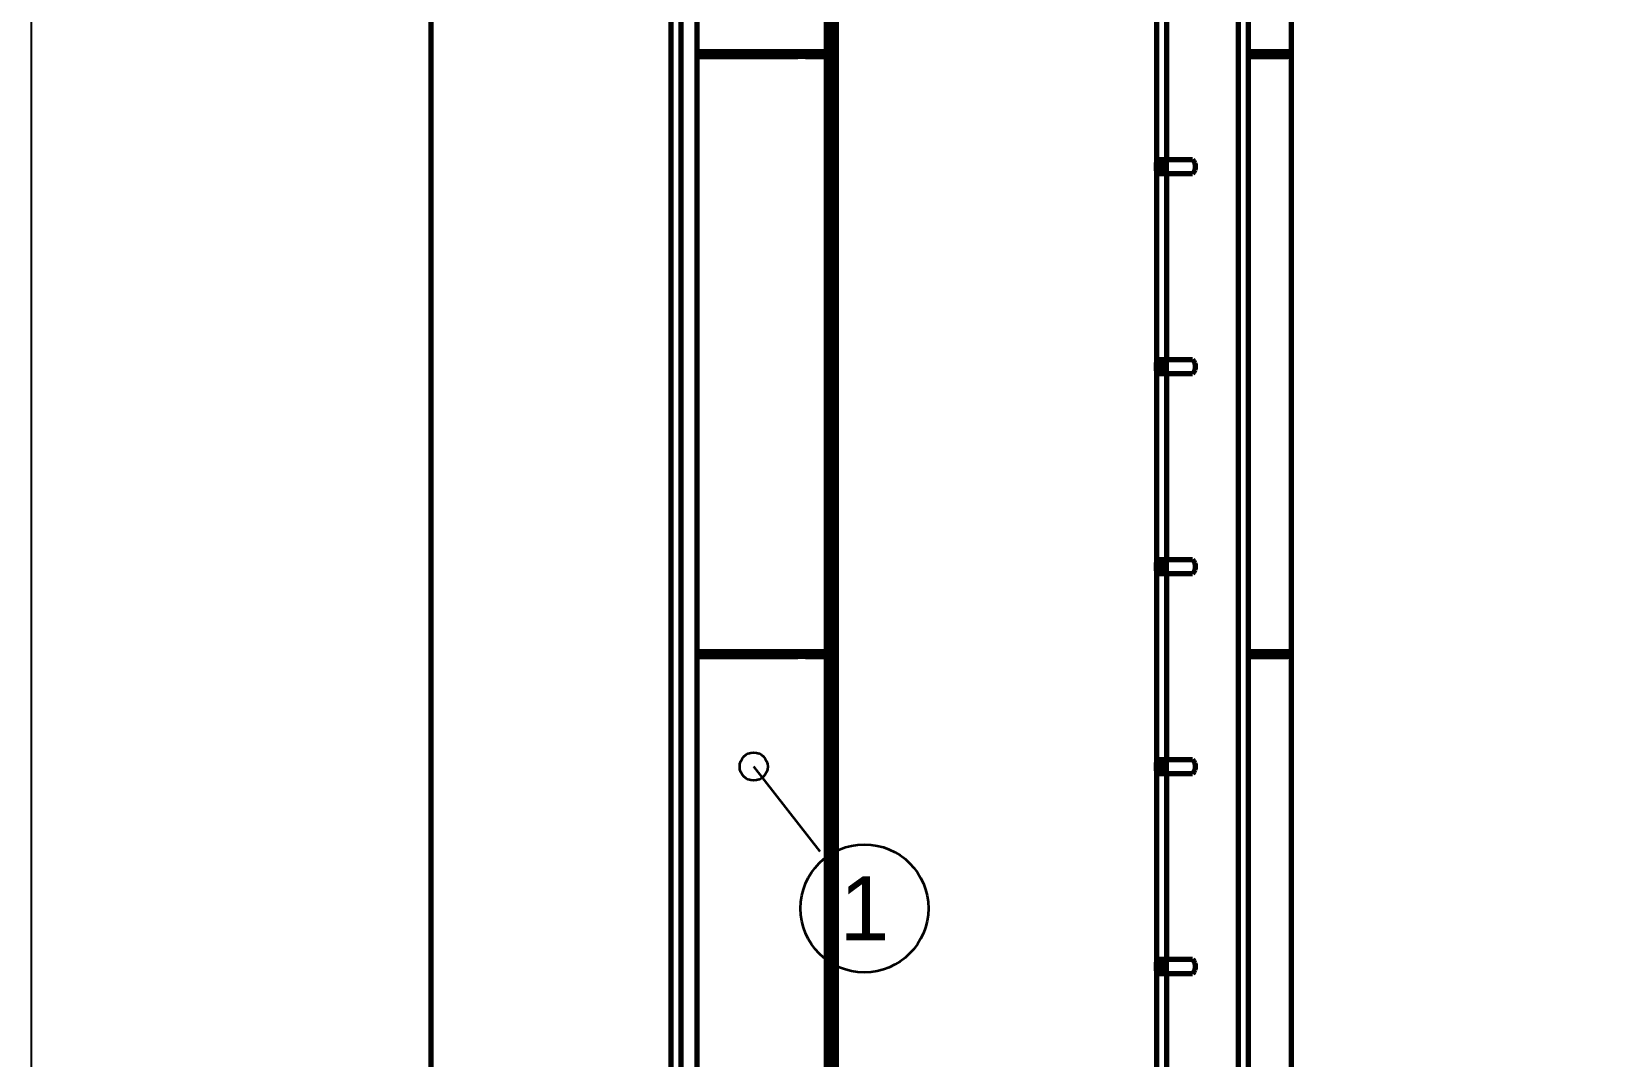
# Model space of a CAD drawing. Header units: millimetres. Extents: x 0 to 599, y 0 to 420.
# Drawn here: x 0 to 78.2, y 203.4 to 254.8 of the extents above; entities that cross this region are included whole.
import ezdxf
from ezdxf.enums import TextEntityAlignment as Align

# ---------------------------------------------------------------- set-up
doc = ezdxf.new("R2010")
doc.units = ezdxf.units.MM
doc.styles.add('GOST', font='Arial')

msp = doc.modelspace()

# ---------------------------------------------------------------- linework, layer by layer
at = {"color": 1, "lineweight": 70}
for p, q in [((32, 305), (32, 131)), ((32.5, 305), (32.5, 131)), ((33.3, 305), (33.3, 131)), ((40.05, 305), (40.05, 131)), ((40.3, 131), (40.3, 305)), ((60.4, 305), (60.4, 131)), ((60.9, 305), (60.9, 131)), ((39.8, 253.75), (39.8, 283.5)), ((63.05, 283.5), (63.05, 253.75)), ((32, 257.64), (32, 248.36)), ((56.3, 257.64), (56.3, 248.36)), ((56.8, 257.64), (56.8, 248.36)), ((33.3, 253.75), (33.71, 253.75)), ((33.3, 253.5), (33.71, 253.5)), ((33.71, 253.75), (34.119, 253.75)), ((33.71, 253.5), (34.119, 253.5)), ((34.119, 253.75), (34.525, 253.75)), ((34.119, 253.5), (34.525, 253.5)), ((34.525, 253.75), (34.926, 253.75)), ((34.525, 253.5), (34.926, 253.5)), ((34.926, 253.75), (35.322, 253.75)), ((34.926, 253.5), (35.322, 253.5)), ((35.322, 253.75), (35.709, 253.75)), ((35.322, 253.5), (35.709, 253.5)), ((35.709, 253.75), (36.087, 253.75)), ((35.709, 253.5), (36.087, 253.5)), ((36.087, 253.75), (36.455, 253.75)), ((36.087, 253.5), (36.455, 253.5)), ((36.455, 253.75), (36.81, 253.75)), ((36.455, 253.5), (36.81, 253.5)), ((36.81, 253.75), (37.152, 253.75)), ((36.81, 253.5), (37.152, 253.5)), ((37.152, 253.75), (37.478, 253.75)), ((37.152, 253.5), (37.478, 253.5)), ((37.478, 253.75), (37.789, 253.75)), ((37.478, 253.5), (37.789, 253.5)), ((37.789, 253.75), (38.081, 253.75)), ((37.789, 253.5), (38.081, 253.5)), ((38.081, 253.75), (38.355, 253.75)), ((38.081, 253.5), (38.355, 253.5)), ((38.355, 253.75), (38.376, 253.75)), ((38.355, 253.5), (38.355, 253.75)), ((38.376, 253.5), (38.355, 253.5)), ((38.376, 253.75), (38.398, 253.75)), ((38.398, 253.5), (38.376, 253.5)), ((38.398, 253.75), (38.422, 253.75)), ((38.422, 253.5), (38.398, 253.5)), ((38.422, 253.75), (38.447, 253.75)), ((38.447, 253.5), (38.422, 253.5)), ((38.447, 253.75), (38.472, 253.75)), ((38.472, 253.5), (38.447, 253.5)), ((38.472, 253.75), (38.499, 253.75)), ((38.499, 253.5), (38.472, 253.5)), ((38.499, 253.75), (38.527, 253.75)), ((38.527, 253.5), (38.499, 253.5)), ((38.527, 253.75), (38.556, 253.75)), ((38.556, 253.5), (38.527, 253.5)), ((38.556, 253.75), (38.585, 253.75)), ((38.585, 253.5), (38.556, 253.5)), ((38.585, 253.75), (38.615, 253.75)), ((38.615, 253.5), (38.585, 253.5)), ((38.615, 253.75), (38.645, 253.75)), ((38.645, 253.5), (38.615, 253.5)), ((38.645, 253.75), (38.676, 253.75)), ((38.676, 253.5), (38.645, 253.5)), ((38.676, 253.75), (38.707, 253.75)), ((38.707, 253.5), (38.676, 253.5)), ((38.707, 253.75), (38.738, 253.75)), ((38.738, 253.5), (38.707, 253.5)), ((38.738, 253.75), (39.75, 253.75)), ((38.738, 253.75), (38.738, 253.5)), ((38.738, 253.5), (39.75, 253.5)), ((39.75, 253.75), (39.778, 253.75)), ((39.75, 253.5), (39.75, 253.75)), ((39.778, 253.5), (39.75, 253.5)), ((39.778, 253.75), (39.806, 253.75)), ((39.806, 253.5), (39.778, 253.5)), ((39.8, 223.75), (39.8, 253.5)), ((39.806, 253.75), (39.833, 253.75)), ((39.833, 253.5), (39.806, 253.5)), ((39.833, 253.75), (39.858, 253.75)), ((39.858, 253.5), (39.833, 253.5)), ((39.858, 253.75), (39.883, 253.75)), ((39.883, 253.5), (39.858, 253.5)), ((39.883, 253.75), (39.906, 253.75)), ((39.906, 253.5), (39.883, 253.5)), ((39.906, 253.75), (39.927, 253.75)), ((39.927, 253.5), (39.906, 253.5)), ((39.927, 253.75), (39.945, 253.75)), ((39.945, 253.5), (39.927, 253.5)), ((39.945, 253.75), (39.962, 253.75)), ((39.962, 253.5), (39.945, 253.5)), ((39.962, 253.75), (39.975, 253.75)), ((39.975, 253.5), (39.962, 253.5)), ((39.975, 253.75), (39.986, 253.75)), ((39.986, 253.5), (39.975, 253.5)), ((39.986, 253.75), (39.994, 253.75)), ((39.994, 253.5), (39.986, 253.5)), ((39.994, 253.75), (39.998, 253.75)), ((39.998, 253.5), (39.994, 253.5)), ((39.998, 253.75), (40, 253.75)), ((40, 253.5), (39.998, 253.5)), ((40, 253.75), (40, 253.5)), ((60.9, 253.75), (60.986, 253.75)), ((60.9, 253.5), (60.986, 253.5)), ((60.986, 253.75), (61.08, 253.75)), ((60.986, 253.5), (61.08, 253.5)), ((61.08, 253.75), (61.184, 253.75)), ((61.08, 253.5), (61.184, 253.5)), ((61.184, 253.75), (61.297, 253.75)), ((61.184, 253.5), (61.297, 253.5)), ((61.297, 253.75), (61.419, 253.75)), ((61.297, 253.5), (61.419, 253.5)), ((61.419, 253.75), (61.549, 253.75)), ((61.419, 253.5), (61.549, 253.5)), ((61.549, 253.75), (61.687, 253.75)), ((61.549, 253.5), (61.687, 253.5)), ((61.687, 253.75), (61.834, 253.75)), ((61.687, 253.5), (61.834, 253.5)), ((61.834, 253.75), (61.989, 253.75)), ((61.834, 253.5), (61.989, 253.5)), ((61.989, 253.75), (62.151, 253.75)), ((61.989, 253.5), (62.151, 253.5)), ((62.151, 253.75), (62.321, 253.75)), ((62.151, 253.5), (62.321, 253.5)), ((62.321, 253.75), (62.498, 253.75)), ((62.321, 253.5), (62.498, 253.5)), ((62.498, 253.75), (62.682, 253.75)), ((62.498, 253.5), (62.682, 253.5)), ((62.682, 253.75), (62.872, 253.75)), ((62.682, 253.5), (62.872, 253.5)), ((62.872, 253.75), (62.895, 253.75)), ((62.872, 253.5), (62.872, 253.75)), ((62.895, 253.5), (62.872, 253.5)), ((62.895, 253.75), (62.917, 253.75)), ((62.917, 253.5), (62.895, 253.5)), ((62.917, 253.75), (62.937, 253.75)), ((62.937, 253.5), (62.917, 253.5)), ((62.937, 253.75), (62.956, 253.75)), ((62.956, 253.5), (62.937, 253.5)), ((62.956, 253.75), (62.974, 253.75)), ((62.974, 253.5), (62.956, 253.5)), ((62.974, 253.75), (62.989, 253.75)), ((62.989, 253.5), (62.974, 253.5)), ((62.989, 253.75), (63.003, 253.75)), ((63.003, 253.5), (62.989, 253.5)), ((63.003, 253.75), (63.016, 253.75)), ((63.016, 253.5), (63.003, 253.5)), ((63.016, 253.75), (63.026, 253.75)), ((63.026, 253.5), (63.016, 253.5)), ((63.026, 253.75), (63.035, 253.75)), ((63.035, 253.5), (63.026, 253.5)), ((63.035, 253.75), (63.041, 253.75)), ((63.041, 253.5), (63.035, 253.5)), ((63.041, 253.75), (63.046, 253.75)), ((63.046, 253.5), (63.041, 253.5)), ((63.046, 253.75), (63.049, 253.75)), ((63.049, 253.5), (63.046, 253.5)), ((63.049, 253.75), (63.05, 253.75)), ((63.05, 253.5), (63.049, 253.5)), ((63.05, 253.75), (63.05, 253.5)), ((63.05, 253.5), (63.05, 223.75)), ((56.3, 248.36), (56.3, 248.359)), ((56.3, 248.36), (56.303, 248.36)), ((56.3, 248.359), (56.3, 248.356)), ((56.3, 248.356), (56.3, 248.352)), ((56.3, 248.352), (56.3, 248.345)), ((56.3, 248.345), (56.3, 248.337)), ((56.3, 248.337), (56.3, 248.327)), ((56.3, 248.327), (56.3, 248.316)), ((56.3, 248.316), (56.3, 248.304)), ((56.3, 248.304), (56.3, 248.29)), ((56.3, 248.29), (56.3, 248.275)), ((56.3, 248.275), (56.3, 248.26)), ((56.3, 248.26), (56.3, 248.243)), ((56.3, 248.243), (56.3, 248.227)), ((56.3, 248.227), (56.3, 248.21)), ((56.3, 247.79), (56.3, 248.21)), ((56.3, 248.21), (56.55, 248.21)), ((56.303, 248.36), (56.313, 248.36)), ((56.313, 248.36), (56.328, 248.36)), ((56.328, 248.36), (56.35, 248.36)), ((56.35, 248.36), (56.377, 248.36)), ((56.377, 248.36), (56.409, 248.36)), ((56.409, 248.36), (56.446, 248.36)), ((56.446, 248.36), (56.488, 248.36)), ((56.488, 248.36), (56.534, 248.36)), ((56.534, 248.36), (56.583, 248.36)), ((56.55, 248.359), (56.55, 248.36)), ((56.55, 248.356), (56.55, 248.359)), ((56.55, 248.352), (56.55, 248.356)), ((56.55, 248.345), (56.55, 248.352)), ((56.55, 248.337), (56.55, 248.345)), ((56.55, 248.327), (56.55, 248.337)), ((56.55, 248.316), (56.55, 248.327)), ((56.55, 248.304), (56.55, 248.316)), ((56.55, 248.29), (56.55, 248.304)), ((56.55, 248.275), (56.55, 248.29)), ((56.55, 248.26), (56.55, 248.275)), ((56.55, 248.243), (56.55, 248.26)), ((56.55, 248.227), (56.55, 248.243)), ((56.55, 248.21), (56.55, 248.227)), ((56.55, 248.21), (56.55, 247.79)), ((56.583, 248.36), (56.635, 248.36)), ((56.635, 248.36), (56.689, 248.36)), ((56.689, 248.36), (56.744, 248.36)), ((56.744, 248.36), (56.8, 248.36)), ((56.8, 248.36), (58.1, 248.36)), ((56.8, 247.64), (56.8, 248.36)), ((58.1, 248.36), (58.171, 248.271)), ((58.171, 248.271), (58.22, 248.168)), ((58.22, 248.168), (58.246, 248.057)), ((58.246, 248.057), (58.246, 247.943)), ((32, 247.64), (32, 238.36)), ((56.3, 247.79), (56.3, 247.773)), ((56.55, 247.79), (56.3, 247.79)), ((56.3, 247.773), (56.3, 247.757)), ((56.3, 247.757), (56.3, 247.74)), ((56.3, 247.74), (56.3, 247.725)), ((56.3, 247.725), (56.3, 247.71)), ((56.3, 247.71), (56.3, 247.696)), ((56.3, 247.696), (56.3, 247.684)), ((56.3, 247.684), (56.3, 247.673)), ((56.3, 247.673), (56.3, 247.663)), ((56.3, 247.663), (56.3, 247.655)), ((56.3, 247.655), (56.3, 247.648)), ((56.3, 247.648), (56.3, 247.644)), ((56.3, 247.644), (56.3, 247.641)), ((56.3, 247.641), (56.3, 247.64)), ((56.303, 247.64), (56.3, 247.64)), ((56.3, 247.64), (56.3, 238.36)), ((56.313, 247.64), (56.303, 247.64)), ((56.328, 247.64), (56.313, 247.64)), ((56.35, 247.64), (56.328, 247.64)), ((56.377, 247.64), (56.35, 247.64)), ((56.409, 247.64), (56.377, 247.64)), ((56.446, 247.64), (56.409, 247.64)), ((56.488, 247.64), (56.446, 247.64)), ((56.534, 247.64), (56.488, 247.64)), ((56.583, 247.64), (56.534, 247.64)), ((56.55, 247.773), (56.55, 247.79)), ((56.55, 247.757), (56.55, 247.773)), ((56.55, 247.74), (56.55, 247.757)), ((56.55, 247.725), (56.55, 247.74)), ((56.55, 247.71), (56.55, 247.725)), ((56.55, 247.696), (56.55, 247.71)), ((56.55, 247.684), (56.55, 247.696)), ((56.55, 247.673), (56.55, 247.684)), ((56.55, 247.663), (56.55, 247.673)), ((56.55, 247.655), (56.55, 247.663)), ((56.55, 247.648), (56.55, 247.655)), ((56.55, 247.644), (56.55, 247.648)), ((56.55, 247.641), (56.55, 247.644)), ((56.55, 247.64), (56.55, 247.641)), ((56.635, 247.64), (56.583, 247.64)), ((56.689, 247.64), (56.635, 247.64)), ((56.744, 247.64), (56.689, 247.64)), ((56.8, 247.64), (56.744, 247.64)), ((58.1, 247.64), (56.8, 247.64)), ((56.8, 247.64), (56.8, 238.36)), ((58.171, 247.729), (58.1, 247.64)), ((58.22, 247.832), (58.171, 247.729)), ((58.246, 247.943), (58.22, 247.832)), ((56.3, 238.36), (56.3, 238.359)), ((56.3, 238.36), (56.303, 238.36)), ((56.3, 238.359), (56.3, 238.356)), ((56.3, 238.356), (56.3, 238.352)), ((56.3, 238.352), (56.3, 238.345)), ((56.3, 238.345), (56.3, 238.337)), ((56.3, 238.337), (56.3, 238.327)), ((56.3, 238.327), (56.3, 238.316)), ((56.3, 238.316), (56.3, 238.304)), ((56.3, 238.304), (56.3, 238.29)), ((56.3, 238.29), (56.3, 238.275)), ((56.3, 238.275), (56.3, 238.26)), ((56.3, 238.26), (56.3, 238.243)), ((56.3, 238.243), (56.3, 238.227)), ((56.3, 238.227), (56.3, 238.21)), ((56.3, 237.79), (56.3, 238.21)), ((56.3, 238.21), (56.55, 238.21)), ((56.303, 238.36), (56.313, 238.36)), ((56.313, 238.36), (56.328, 238.36)), ((56.328, 238.36), (56.35, 238.36)), ((56.35, 238.36), (56.377, 238.36)), ((56.377, 238.36), (56.409, 238.36)), ((56.409, 238.36), (56.446, 238.36)), ((56.446, 238.36), (56.488, 238.36)), ((56.488, 238.36), (56.534, 238.36)), ((56.534, 238.36), (56.583, 238.36)), ((56.55, 238.359), (56.55, 238.36)), ((56.55, 238.356), (56.55, 238.359)), ((56.55, 238.352), (56.55, 238.356)), ((56.55, 238.345), (56.55, 238.352)), ((56.55, 238.337), (56.55, 238.345)), ((56.55, 238.327), (56.55, 238.337)), ((56.55, 238.316), (56.55, 238.327)), ((56.55, 238.304), (56.55, 238.316)), ((56.55, 238.29), (56.55, 238.304)), ((56.55, 238.275), (56.55, 238.29)), ((56.55, 238.26), (56.55, 238.275)), ((56.55, 238.243), (56.55, 238.26)), ((56.55, 238.227), (56.55, 238.243)), ((56.55, 238.21), (56.55, 238.227)), ((56.55, 238.21), (56.55, 237.79)), ((56.583, 238.36), (56.635, 238.36)), ((56.635, 238.36), (56.689, 238.36)), ((56.689, 238.36), (56.744, 238.36)), ((56.744, 238.36), (56.8, 238.36)), ((56.8, 238.36), (58.1, 238.36)), ((56.8, 237.64), (56.8, 238.36)), ((58.1, 238.36), (58.171, 238.271)), ((58.171, 238.271), (58.22, 238.168)), ((58.22, 238.168), (58.246, 238.057)), ((58.246, 237.943), (58.22, 237.832)), ((58.246, 238.057), (58.246, 237.943)), ((32, 237.64), (32, 228.36)), ((56.3, 237.79), (56.3, 237.773)), ((56.55, 237.79), (56.3, 237.79)), ((56.3, 237.773), (56.3, 237.757)), ((56.3, 237.757), (56.3, 237.74)), ((56.3, 237.74), (56.3, 237.725)), ((56.3, 237.725), (56.3, 237.71)), ((56.3, 237.71), (56.3, 237.696)), ((56.3, 237.696), (56.3, 237.684)), ((56.3, 237.684), (56.3, 237.673)), ((56.3, 237.673), (56.3, 237.663)), ((56.3, 237.663), (56.3, 237.655)), ((56.3, 237.655), (56.3, 237.648)), ((56.3, 237.648), (56.3, 237.644)), ((56.3, 237.644), (56.3, 237.641)), ((56.3, 237.641), (56.3, 237.64)), ((56.303, 237.64), (56.3, 237.64)), ((56.3, 237.64), (56.3, 228.36)), ((56.313, 237.64), (56.303, 237.64)), ((56.328, 237.64), (56.313, 237.64)), ((56.35, 237.64), (56.328, 237.64)), ((56.377, 237.64), (56.35, 237.64)), ((56.409, 237.64), (56.377, 237.64)), ((56.446, 237.64), (56.409, 237.64)), ((56.488, 237.64), (56.446, 237.64)), ((56.534, 237.64), (56.488, 237.64)), ((56.583, 237.64), (56.534, 237.64)), ((56.55, 237.773), (56.55, 237.79)), ((56.55, 237.757), (56.55, 237.773)), ((56.55, 237.74), (56.55, 237.757)), ((56.55, 237.725), (56.55, 237.74)), ((56.55, 237.71), (56.55, 237.725)), ((56.55, 237.696), (56.55, 237.71)), ((56.55, 237.684), (56.55, 237.696)), ((56.55, 237.673), (56.55, 237.684)), ((56.55, 237.663), (56.55, 237.673)), ((56.55, 237.655), (56.55, 237.663)), ((56.55, 237.648), (56.55, 237.655)), ((56.55, 237.644), (56.55, 237.648)), ((56.55, 237.641), (56.55, 237.644)), ((56.55, 237.64), (56.55, 237.641)), ((56.635, 237.64), (56.583, 237.64)), ((56.689, 237.64), (56.635, 237.64)), ((56.744, 237.64), (56.689, 237.64)), ((56.8, 237.64), (56.744, 237.64)), ((58.1, 237.64), (56.8, 237.64)), ((56.8, 237.64), (56.8, 228.36)), ((58.171, 237.729), (58.1, 237.64)), ((58.22, 237.832), (58.171, 237.729)), ((56.3, 228.36), (56.3, 228.359)), ((56.3, 228.36), (56.303, 228.36)), ((56.3, 228.359), (56.3, 228.356)), ((56.3, 228.356), (56.3, 228.352)), ((56.3, 228.352), (56.3, 228.345)), ((56.3, 228.345), (56.3, 228.337)), ((56.3, 228.337), (56.3, 228.327)), ((56.3, 228.327), (56.3, 228.316)), ((56.3, 228.316), (56.3, 228.304)), ((56.3, 228.304), (56.3, 228.29)), ((56.3, 228.29), (56.3, 228.275)), ((56.3, 228.275), (56.3, 228.26)), ((56.3, 228.26), (56.3, 228.243)), ((56.3, 228.243), (56.3, 228.227)), ((56.3, 228.227), (56.3, 228.21)), ((56.3, 227.79), (56.3, 228.21)), ((56.3, 228.21), (56.55, 228.21)), ((56.3, 227.79), (56.3, 227.773)), ((56.55, 227.79), (56.3, 227.79)), ((56.3, 227.773), (56.3, 227.757)), ((56.3, 227.757), (56.3, 227.74)), ((56.3, 227.74), (56.3, 227.725)), ((56.3, 227.725), (56.3, 227.71)), ((56.3, 227.71), (56.3, 227.696)), ((56.3, 227.696), (56.3, 227.684)), ((56.3, 227.684), (56.3, 227.673)), ((56.3, 227.673), (56.3, 227.663)), ((56.3, 227.663), (56.3, 227.655)), ((56.303, 228.36), (56.313, 228.36)), ((56.313, 228.36), (56.328, 228.36)), ((56.328, 228.36), (56.35, 228.36)), ((56.35, 228.36), (56.377, 228.36)), ((56.377, 228.36), (56.409, 228.36)), ((56.409, 228.36), (56.446, 228.36)), ((56.446, 228.36), (56.488, 228.36)), ((56.488, 228.36), (56.534, 228.36)), ((56.534, 228.36), (56.583, 228.36)), ((56.55, 228.359), (56.55, 228.36)), ((56.55, 228.356), (56.55, 228.359)), ((56.55, 228.352), (56.55, 228.356)), ((56.55, 228.345), (56.55, 228.352)), ((56.55, 228.337), (56.55, 228.345)), ((56.55, 228.327), (56.55, 228.337)), ((56.55, 228.316), (56.55, 228.327)), ((56.55, 228.304), (56.55, 228.316)), ((56.55, 228.29), (56.55, 228.304)), ((56.55, 228.275), (56.55, 228.29)), ((56.55, 228.26), (56.55, 228.275)), ((56.55, 228.243), (56.55, 228.26)), ((56.55, 228.227), (56.55, 228.243)), ((56.55, 228.21), (56.55, 228.227)), ((56.55, 228.21), (56.55, 227.79)), ((56.55, 227.773), (56.55, 227.79)), ((56.55, 227.757), (56.55, 227.773)), ((56.55, 227.74), (56.55, 227.757)), ((56.55, 227.725), (56.55, 227.74)), ((56.55, 227.71), (56.55, 227.725)), ((56.55, 227.696), (56.55, 227.71)), ((56.55, 227.684), (56.55, 227.696)), ((56.55, 227.673), (56.55, 227.684)), ((56.55, 227.663), (56.55, 227.673)), ((56.55, 227.655), (56.55, 227.663)), ((56.583, 228.36), (56.635, 228.36)), ((56.635, 228.36), (56.689, 228.36)), ((56.689, 228.36), (56.744, 228.36)), ((56.744, 228.36), (56.8, 228.36)), ((56.8, 228.36), (58.1, 228.36)), ((56.8, 227.64), (56.8, 228.36)), ((58.1, 228.36), (58.171, 228.271)), ((58.171, 227.729), (58.1, 227.64)), ((58.171, 228.271), (58.22, 228.168)), ((58.22, 227.832), (58.171, 227.729)), ((58.22, 228.168), (58.246, 228.057)), ((58.246, 227.943), (58.22, 227.832)), ((58.246, 228.057), (58.246, 227.943)), ((32, 227.64), (32, 218.36)), ((56.3, 227.655), (56.3, 227.648)), ((56.3, 227.648), (56.3, 227.644)), ((56.3, 227.644), (56.3, 227.641)), ((56.3, 227.641), (56.3, 227.64)), ((56.303, 227.64), (56.3, 227.64)), ((56.3, 227.64), (56.3, 218.36)), ((56.313, 227.64), (56.303, 227.64)), ((56.328, 227.64), (56.313, 227.64)), ((56.35, 227.64), (56.328, 227.64)), ((56.377, 227.64), (56.35, 227.64)), ((56.409, 227.64), (56.377, 227.64)), ((56.446, 227.64), (56.409, 227.64)), ((56.488, 227.64), (56.446, 227.64)), ((56.534, 227.64), (56.488, 227.64)), ((56.583, 227.64), (56.534, 227.64)), ((56.55, 227.648), (56.55, 227.655)), ((56.55, 227.644), (56.55, 227.648)), ((56.55, 227.641), (56.55, 227.644)), ((56.55, 227.64), (56.55, 227.641)), ((56.635, 227.64), (56.583, 227.64)), ((56.689, 227.64), (56.635, 227.64)), ((56.744, 227.64), (56.689, 227.64)), ((56.8, 227.64), (56.744, 227.64)), ((58.1, 227.64), (56.8, 227.64)), ((56.8, 227.64), (56.8, 218.36)), ((33.3, 223.75), (33.71, 223.75)), ((33.3, 223.5), (33.71, 223.5)), ((33.71, 223.75), (34.119, 223.75)), ((33.71, 223.5), (34.119, 223.5)), ((34.119, 223.75), (34.525, 223.75)), ((34.119, 223.5), (34.525, 223.5)), ((34.525, 223.75), (34.926, 223.75)), ((34.525, 223.5), (34.926, 223.5)), ((34.926, 223.75), (35.322, 223.75)), ((34.926, 223.5), (35.322, 223.5)), ((35.322, 223.75), (35.709, 223.75)), ((35.322, 223.5), (35.709, 223.5)), ((35.709, 223.75), (36.087, 223.75)), ((35.709, 223.5), (36.087, 223.5)), ((36.087, 223.75), (36.455, 223.75)), ((36.087, 223.5), (36.455, 223.5)), ((36.455, 223.75), (36.81, 223.75)), ((36.455, 223.5), (36.81, 223.5)), ((36.81, 223.75), (37.152, 223.75)), ((36.81, 223.5), (37.152, 223.5)), ((37.152, 223.75), (37.478, 223.75)), ((37.152, 223.5), (37.478, 223.5)), ((37.478, 223.75), (37.789, 223.75)), ((37.478, 223.5), (37.789, 223.5)), ((37.789, 223.75), (38.081, 223.75)), ((37.789, 223.5), (38.081, 223.5)), ((38.081, 223.75), (38.355, 223.75)), ((38.081, 223.5), (38.355, 223.5)), ((38.355, 223.75), (38.376, 223.75)), ((38.355, 223.5), (38.355, 223.75)), ((38.376, 223.5), (38.355, 223.5)), ((38.376, 223.75), (38.398, 223.75)), ((38.398, 223.5), (38.376, 223.5)), ((38.398, 223.75), (38.422, 223.75)), ((38.422, 223.5), (38.398, 223.5)), ((38.422, 223.75), (38.447, 223.75)), ((38.447, 223.5), (38.422, 223.5)), ((38.447, 223.75), (38.472, 223.75)), ((38.472, 223.5), (38.447, 223.5)), ((38.472, 223.75), (38.499, 223.75)), ((38.499, 223.5), (38.472, 223.5)), ((38.499, 223.75), (38.527, 223.75)), ((38.527, 223.5), (38.499, 223.5)), ((38.527, 223.75), (38.556, 223.75)), ((38.556, 223.5), (38.527, 223.5)), ((38.556, 223.75), (38.585, 223.75)), ((38.585, 223.5), (38.556, 223.5)), ((38.585, 223.75), (38.615, 223.75)), ((38.615, 223.5), (38.585, 223.5)), ((38.615, 223.75), (38.645, 223.75)), ((38.645, 223.5), (38.615, 223.5)), ((38.645, 223.75), (38.676, 223.75)), ((38.676, 223.5), (38.645, 223.5)), ((38.676, 223.75), (38.707, 223.75)), ((38.707, 223.5), (38.676, 223.5)), ((38.707, 223.75), (38.738, 223.75)), ((38.738, 223.5), (38.707, 223.5)), ((38.738, 223.75), (39.75, 223.75)), ((38.738, 223.75), (38.738, 223.5)), ((38.738, 223.5), (39.75, 223.5)), ((39.75, 223.75), (39.778, 223.75)), ((39.75, 223.5), (39.75, 223.75)), ((39.778, 223.5), (39.75, 223.5)), ((39.778, 223.75), (39.806, 223.75)), ((39.806, 223.5), (39.778, 223.5)), ((39.8, 193.75), (39.8, 223.5)), ((39.806, 223.75), (39.833, 223.75)), ((39.833, 223.5), (39.806, 223.5)), ((39.833, 223.75), (39.858, 223.75)), ((39.858, 223.5), (39.833, 223.5)), ((39.858, 223.75), (39.883, 223.75)), ((39.883, 223.5), (39.858, 223.5)), ((39.883, 223.75), (39.906, 223.75)), ((39.906, 223.5), (39.883, 223.5)), ((39.906, 223.75), (39.927, 223.75)), ((39.927, 223.5), (39.906, 223.5)), ((39.927, 223.75), (39.945, 223.75)), ((39.945, 223.5), (39.927, 223.5)), ((39.945, 223.75), (39.962, 223.75)), ((39.962, 223.5), (39.945, 223.5)), ((39.962, 223.75), (39.975, 223.75)), ((39.975, 223.5), (39.962, 223.5)), ((39.975, 223.75), (39.986, 223.75)), ((39.986, 223.5), (39.975, 223.5)), ((39.986, 223.75), (39.994, 223.75)), ((39.994, 223.5), (39.986, 223.5)), ((39.994, 223.75), (39.998, 223.75)), ((39.998, 223.5), (39.994, 223.5)), ((39.998, 223.75), (40, 223.75)), ((40, 223.5), (39.998, 223.5)), ((40, 223.75), (40, 223.5)), ((60.9, 223.75), (60.986, 223.75)), ((60.9, 223.5), (60.986, 223.5)), ((60.986, 223.75), (61.08, 223.75)), ((60.986, 223.5), (61.08, 223.5)), ((61.08, 223.75), (61.184, 223.75)), ((61.08, 223.5), (61.184, 223.5)), ((61.184, 223.75), (61.297, 223.75)), ((61.184, 223.5), (61.297, 223.5)), ((61.297, 223.75), (61.419, 223.75)), ((61.297, 223.5), (61.419, 223.5)), ((61.419, 223.75), (61.549, 223.75)), ((61.419, 223.5), (61.549, 223.5)), ((61.549, 223.75), (61.687, 223.75)), ((61.549, 223.5), (61.687, 223.5)), ((61.687, 223.75), (61.834, 223.75)), ((61.687, 223.5), (61.834, 223.5)), ((61.834, 223.75), (61.989, 223.75)), ((61.834, 223.5), (61.989, 223.5)), ((61.989, 223.75), (62.151, 223.75)), ((61.989, 223.5), (62.151, 223.5)), ((62.151, 223.75), (62.321, 223.75)), ((62.151, 223.5), (62.321, 223.5)), ((62.321, 223.75), (62.498, 223.75)), ((62.321, 223.5), (62.498, 223.5)), ((62.498, 223.75), (62.682, 223.75)), ((62.498, 223.5), (62.682, 223.5)), ((62.682, 223.75), (62.872, 223.75)), ((62.682, 223.5), (62.872, 223.5)), ((62.872, 223.75), (62.895, 223.75)), ((62.872, 223.5), (62.872, 223.75)), ((62.895, 223.5), (62.872, 223.5)), ((62.895, 223.75), (62.917, 223.75)), ((62.917, 223.5), (62.895, 223.5)), ((62.917, 223.75), (62.937, 223.75)), ((62.937, 223.5), (62.917, 223.5)), ((62.937, 223.75), (62.956, 223.75)), ((62.956, 223.5), (62.937, 223.5)), ((62.956, 223.75), (62.974, 223.75)), ((62.974, 223.5), (62.956, 223.5)), ((62.974, 223.75), (62.989, 223.75)), ((62.989, 223.5), (62.974, 223.5)), ((62.989, 223.75), (63.003, 223.75)), ((63.003, 223.5), (62.989, 223.5)), ((63.003, 223.75), (63.016, 223.75)), ((63.016, 223.5), (63.003, 223.5)), ((63.016, 223.75), (63.026, 223.75)), ((63.026, 223.5), (63.016, 223.5)), ((63.026, 223.75), (63.035, 223.75)), ((63.035, 223.5), (63.026, 223.5)), ((63.035, 223.75), (63.041, 223.75)), ((63.041, 223.5), (63.035, 223.5)), ((63.041, 223.75), (63.046, 223.75)), ((63.046, 223.5), (63.041, 223.5)), ((63.046, 223.75), (63.049, 223.75)), ((63.049, 223.5), (63.046, 223.5)), ((63.049, 223.75), (63.05, 223.75)), ((63.05, 223.5), (63.049, 223.5)), ((63.05, 223.75), (63.05, 223.5)), ((63.05, 223.5), (63.05, 193.75)), ((56.3, 218.36), (56.3, 218.359)), ((56.3, 218.36), (56.303, 218.36)), ((56.3, 218.359), (56.3, 218.356)), ((56.3, 218.356), (56.3, 218.352)), ((56.3, 218.352), (56.3, 218.345)), ((56.3, 218.345), (56.3, 218.337)), ((56.3, 218.337), (56.3, 218.327)), ((56.3, 218.327), (56.3, 218.316)), ((56.3, 218.316), (56.3, 218.304)), ((56.3, 218.304), (56.3, 218.29)), ((56.3, 218.29), (56.3, 218.275)), ((56.3, 218.275), (56.3, 218.26)), ((56.303, 218.36), (56.313, 218.36)), ((56.313, 218.36), (56.328, 218.36)), ((56.328, 218.36), (56.35, 218.36)), ((56.35, 218.36), (56.377, 218.36)), ((56.377, 218.36), (56.409, 218.36)), ((56.409, 218.36), (56.446, 218.36)), ((56.446, 218.36), (56.488, 218.36)), ((56.488, 218.36), (56.534, 218.36)), ((56.534, 218.36), (56.583, 218.36)), ((56.55, 218.359), (56.55, 218.36)), ((56.55, 218.356), (56.55, 218.359)), ((56.55, 218.352), (56.55, 218.356)), ((56.55, 218.345), (56.55, 218.352)), ((56.55, 218.337), (56.55, 218.345)), ((56.55, 218.327), (56.55, 218.337)), ((56.55, 218.316), (56.55, 218.327)), ((56.55, 218.304), (56.55, 218.316)), ((56.55, 218.29), (56.55, 218.304)), ((56.55, 218.275), (56.55, 218.29)), ((56.55, 218.26), (56.55, 218.275)), ((56.583, 218.36), (56.635, 218.36)), ((56.635, 218.36), (56.689, 218.36)), ((56.689, 218.36), (56.744, 218.36)), ((56.744, 218.36), (56.8, 218.36)), ((56.8, 218.36), (58.1, 218.36)), ((56.8, 217.64), (56.8, 218.36)), ((58.1, 218.36), (58.171, 218.271)), ((32, 217.64), (32, 208.36)), ((56.3, 218.26), (56.3, 218.243)), ((56.3, 218.243), (56.3, 218.227)), ((56.3, 218.227), (56.3, 218.21)), ((56.3, 217.79), (56.3, 218.21)), ((56.3, 218.21), (56.55, 218.21)), ((56.3, 217.79), (56.3, 217.773)), ((56.55, 217.79), (56.3, 217.79)), ((56.3, 217.773), (56.3, 217.757)), ((56.3, 217.757), (56.3, 217.74)), ((56.3, 217.74), (56.3, 217.725)), ((56.3, 217.725), (56.3, 217.71)), ((56.3, 217.71), (56.3, 217.696)), ((56.3, 217.696), (56.3, 217.684)), ((56.3, 217.684), (56.3, 217.673)), ((56.3, 217.673), (56.3, 217.663)), ((56.3, 217.663), (56.3, 217.655)), ((56.3, 217.655), (56.3, 217.648)), ((56.3, 217.648), (56.3, 217.644)), ((56.3, 217.644), (56.3, 217.641)), ((56.3, 217.641), (56.3, 217.64)), ((56.303, 217.64), (56.3, 217.64)), ((56.3, 217.64), (56.3, 208.36)), ((56.313, 217.64), (56.303, 217.64)), ((56.328, 217.64), (56.313, 217.64)), ((56.35, 217.64), (56.328, 217.64)), ((56.377, 217.64), (56.35, 217.64)), ((56.409, 217.64), (56.377, 217.64)), ((56.446, 217.64), (56.409, 217.64)), ((56.488, 217.64), (56.446, 217.64)), ((56.534, 217.64), (56.488, 217.64)), ((56.583, 217.64), (56.534, 217.64)), ((56.55, 218.243), (56.55, 218.26)), ((56.55, 218.227), (56.55, 218.243)), ((56.55, 218.21), (56.55, 218.227)), ((56.55, 218.21), (56.55, 217.79)), ((56.55, 217.773), (56.55, 217.79)), ((56.55, 217.757), (56.55, 217.773)), ((56.55, 217.74), (56.55, 217.757)), ((56.55, 217.725), (56.55, 217.74)), ((56.55, 217.71), (56.55, 217.725)), ((56.55, 217.696), (56.55, 217.71)), ((56.55, 217.684), (56.55, 217.696)), ((56.55, 217.673), (56.55, 217.684)), ((56.55, 217.663), (56.55, 217.673)), ((56.55, 217.655), (56.55, 217.663)), ((56.55, 217.648), (56.55, 217.655)), ((56.55, 217.644), (56.55, 217.648)), ((56.55, 217.641), (56.55, 217.644)), ((56.55, 217.64), (56.55, 217.641)), ((56.635, 217.64), (56.583, 217.64)), ((56.689, 217.64), (56.635, 217.64)), ((56.744, 217.64), (56.689, 217.64)), ((56.8, 217.64), (56.744, 217.64)), ((58.1, 217.64), (56.8, 217.64)), ((56.8, 217.64), (56.8, 208.36)), ((58.171, 217.729), (58.1, 217.64)), ((58.171, 218.271), (58.22, 218.168)), ((58.22, 217.832), (58.171, 217.729)), ((58.22, 218.168), (58.246, 218.057)), ((58.246, 217.943), (58.22, 217.832)), ((58.246, 218.057), (58.246, 217.943)), ((56.3, 208.36), (56.3, 208.359)), ((56.3, 208.36), (56.303, 208.36)), ((56.3, 208.359), (56.3, 208.356)), ((56.3, 208.356), (56.3, 208.352)), ((56.3, 208.352), (56.3, 208.345)), ((56.3, 208.345), (56.3, 208.337)), ((56.3, 208.337), (56.3, 208.327)), ((56.3, 208.327), (56.3, 208.316)), ((56.3, 208.316), (56.3, 208.304)), ((56.3, 208.304), (56.3, 208.29)), ((56.3, 208.29), (56.3, 208.275)), ((56.3, 208.275), (56.3, 208.26)), ((56.3, 208.26), (56.3, 208.243)), ((56.3, 208.243), (56.3, 208.227)), ((56.3, 208.227), (56.3, 208.21)), ((56.3, 207.79), (56.3, 208.21)), ((56.3, 208.21), (56.55, 208.21)), ((56.303, 208.36), (56.313, 208.36)), ((56.313, 208.36), (56.328, 208.36)), ((56.328, 208.36), (56.35, 208.36)), ((56.35, 208.36), (56.377, 208.36)), ((56.377, 208.36), (56.409, 208.36)), ((56.409, 208.36), (56.446, 208.36)), ((56.446, 208.36), (56.488, 208.36)), ((56.488, 208.36), (56.534, 208.36)), ((56.534, 208.36), (56.583, 208.36)), ((56.55, 208.359), (56.55, 208.36)), ((56.55, 208.356), (56.55, 208.359)), ((56.55, 208.352), (56.55, 208.356)), ((56.55, 208.345), (56.55, 208.352)), ((56.55, 208.337), (56.55, 208.345)), ((56.55, 208.327), (56.55, 208.337)), ((56.55, 208.316), (56.55, 208.327)), ((56.55, 208.304), (56.55, 208.316)), ((56.55, 208.29), (56.55, 208.304)), ((56.55, 208.275), (56.55, 208.29)), ((56.55, 208.26), (56.55, 208.275)), ((56.55, 208.243), (56.55, 208.26)), ((56.55, 208.227), (56.55, 208.243)), ((56.55, 208.21), (56.55, 208.227)), ((56.55, 208.21), (56.55, 207.79)), ((56.583, 208.36), (56.635, 208.36)), ((56.635, 208.36), (56.689, 208.36)), ((56.689, 208.36), (56.744, 208.36)), ((56.744, 208.36), (56.8, 208.36)), ((56.8, 208.36), (58.1, 208.36)), ((56.8, 207.64), (56.8, 208.36)), ((58.1, 208.36), (58.171, 208.271)), ((58.171, 208.271), (58.22, 208.168)), ((58.22, 208.168), (58.246, 208.057)), ((32, 207.64), (32, 198.36)), ((56.3, 207.79), (56.3, 207.773)), ((56.55, 207.79), (56.3, 207.79)), ((56.3, 207.773), (56.3, 207.757)), ((56.3, 207.757), (56.3, 207.74)), ((56.3, 207.74), (56.3, 207.725)), ((56.3, 207.725), (56.3, 207.71)), ((56.3, 207.71), (56.3, 207.696)), ((56.3, 207.696), (56.3, 207.684)), ((56.3, 207.684), (56.3, 207.673)), ((56.3, 207.673), (56.3, 207.663)), ((56.3, 207.663), (56.3, 207.655)), ((56.3, 207.655), (56.3, 207.648)), ((56.3, 207.648), (56.3, 207.644)), ((56.3, 207.644), (56.3, 207.641)), ((56.3, 207.641), (56.3, 207.64)), ((56.303, 207.64), (56.3, 207.64)), ((56.3, 207.64), (56.3, 198.36)), ((56.313, 207.64), (56.303, 207.64)), ((56.328, 207.64), (56.313, 207.64)), ((56.35, 207.64), (56.328, 207.64)), ((56.377, 207.64), (56.35, 207.64)), ((56.409, 207.64), (56.377, 207.64)), ((56.446, 207.64), (56.409, 207.64)), ((56.488, 207.64), (56.446, 207.64)), ((56.534, 207.64), (56.488, 207.64)), ((56.583, 207.64), (56.534, 207.64)), ((56.55, 207.773), (56.55, 207.79)), ((56.55, 207.757), (56.55, 207.773)), ((56.55, 207.74), (56.55, 207.757)), ((56.55, 207.725), (56.55, 207.74)), ((56.55, 207.71), (56.55, 207.725)), ((56.55, 207.696), (56.55, 207.71)), ((56.55, 207.684), (56.55, 207.696)), ((56.55, 207.673), (56.55, 207.684)), ((56.55, 207.663), (56.55, 207.673)), ((56.55, 207.655), (56.55, 207.663)), ((56.55, 207.648), (56.55, 207.655)), ((56.55, 207.644), (56.55, 207.648)), ((56.55, 207.641), (56.55, 207.644)), ((56.55, 207.64), (56.55, 207.641)), ((56.635, 207.64), (56.583, 207.64)), ((56.689, 207.64), (56.635, 207.64)), ((56.744, 207.64), (56.689, 207.64)), ((56.8, 207.64), (56.744, 207.64)), ((58.1, 207.64), (56.8, 207.64)), ((56.8, 207.64), (56.8, 198.36)), ((58.171, 207.729), (58.1, 207.64)), ((58.22, 207.832), (58.171, 207.729)), ((58.246, 207.943), (58.22, 207.832)), ((58.246, 208.057), (58.246, 207.943))]:
    msp.add_line(p, q, dxfattribs=at)
at = {"color": 7, "lineweight": 35}
msp.add_line((39.475, 213.745), (36.15, 218), dxfattribs=at)
at = {"color": 7, "lineweight": 25}
msp.add_lwpolyline([(0, 0), (594, 0), (594, 420), (0, 420)], close=True, dxfattribs=at)
at = {"color": 7, "lineweight": 70}
msp.add_lwpolyline([(20, 5), (589, 5), (589, 415), (20, 415)], close=True, dxfattribs=at)
at = {"color": 7, "lineweight": 35}
for centre, radius in [((36.15, 218), 0.7), ((41.691, 210.908), 3.2)]:
    msp.add_circle(centre, radius, dxfattribs=at)

# ---------------------------------------------------------------- texts
at = {"color": 7, "style": 'GOST'}
msp.add_text('1', height=3.2, dxfattribs=at).set_placement((41.691, 210.908), align=Align.MIDDLE)

doc.saveas('drawing.dxf')
